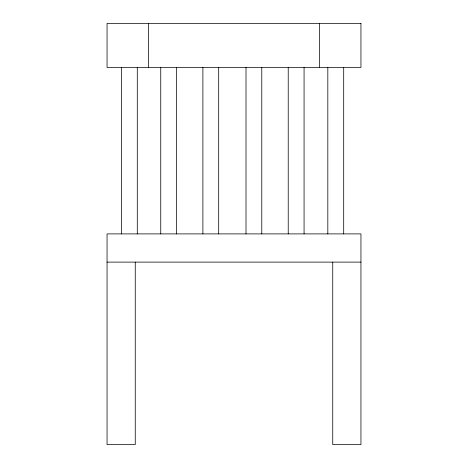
<?xml version="1.0" encoding="UTF-8"?>
<svg xmlns="http://www.w3.org/2000/svg" width="468" height="468" viewBox="0 0 468 468"><rect width="100%" height="100%" fill="white"/><g stroke="black" fill="none" stroke-linecap="round" stroke-linejoin="round"><path stroke-width="0.7" d="M107.049 262.109L360.951 262.109M343.693 67.48L343.693 233.895M332.742 262.109L332.742 444.6L360.951 444.6L360.951 233.895L107.049 233.895L107.049 444.6L135.258 444.6L135.258 262.109M327.822 67.48L327.822 233.895M319.433 23.4L319.433 67.48M304.071 67.48L304.071 233.895M288.229 67.48L288.229 233.895M261.782 67.48L261.782 233.895M246.01 67.48L246.01 233.895M218.691 67.48L218.691 233.895M202.896 67.48L202.896 233.895M176.606 67.48L176.606 233.895M160.746 67.48L160.746 233.895M148.567 23.4L148.567 67.48M137.282 67.48L137.282 233.895M121.411 67.48L121.411 233.895M360.951 23.4L107.049 23.4L107.049 67.48L360.951 67.48L360.951 23.4"/></g></svg>
